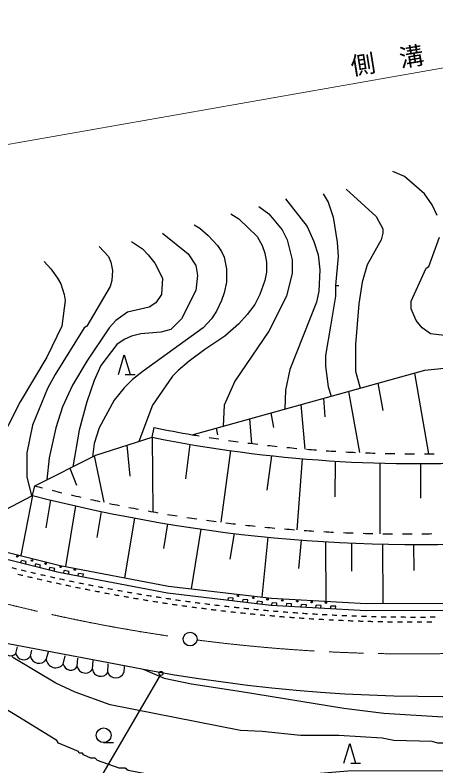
# Model space of a CAD drawing. Units: millimetres, scale not verified. Extents: x 40000 to 680000, y 20000 to 380000.
# Drawn here: x 435663 to 478499, y 242918 to 319346 of the extents above; entities that cross this region are included whole.
import ezdxf
from ezdxf.enums import TextEntityAlignment as Align

# ---------------------------------------------------------------- set-up
doc = ezdxf.new("R2010")
doc.units = ezdxf.units.MM
doc.header["$LTSCALE"] = 1000
doc.linetypes.add('CHAIN', pattern=[18.5, 12, -1.5, 3.5, -1.5])
for name, color, linetype, lineweight in [('M-BGD', 7, 'Continuous', 25), ('M-BMK', 2, 'CHAIN', 13), ('M-BMK-SRVR', 3, 'Continuous', 25), ('M-STR-HTXT', 7, 'Continuous', 13), ('M-STR-STRC', 7, 'Continuous', 25)]:
    doc.layers.add(name, color=color, linetype=linetype, lineweight=lineweight)
doc.styles.add('ＭＳ ゴシック', font='')
doc.styles.get('ＭＳ ゴシック').set_extended_font_data('MS Gothic')

# ---------------------------------------------------------------- blocks, each defined once
blk = doc.blocks.new('open_arrow')
at = {"color": 0, "linetype": 'Continuous', "lineweight": -2}
blk.add_lwpolyline([(7.5, 1.25), (0, 0), (7.5, -1.25)], dxfattribs=at)

msp = doc.modelspace()

# ---------------------------------------------------------------- linework, layer by layer
at = {"layer": 'M-BGD'}
for p, q in [((468275, 291818), (468614, 291818)), ((446183, 282762), (446783, 284762)), ((446783, 284762), (447383, 282762)), ((477362, 283205), (480968, 283576)), ((453705, 276630), (477362, 283205)), ((476301, 282910), (477722, 274694)), ((446883, 282762), (447883, 282762)), ((472597, 281881), (473103, 279113)), ((469585, 281043), (470723, 274817)), ((467038, 280335), (467200, 278458)), ((464758, 279702), (465149, 275173)), ((459523, 278247), (459739, 275739)), ((461695, 278851), (461975, 277362)), ((449616, 276372), (449812, 277352)), ((456138, 277306), (456266, 276624)), ((443894, 274560), (449616, 276372)), ((449616, 276372), (449697, 268783)), ((447041, 275556), (447351, 272415)), ((453464, 275656), (452998, 272136)), ((437682, 271425), (443894, 274560)), ((443733, 274479), (444713, 269751)), ((457585, 275016), (456619, 267730)), ((461764, 274496), (461299, 270988)), ((464879, 274193), (464352, 266948)), ((468224, 273947), (468220, 270317)), ((472797, 273743), (472790, 266561)), ((476937, 273690), (476933, 270169)), ((441230, 273216), (441903, 271507)), ((437432, 270457), (437682, 271425)), ((434651, 268990), (437432, 270457)), ((437432, 270457), (436258, 264323)), ((439264, 269995), (438796, 267158)), ((441823, 269388), (440808, 263234)), ((444423, 268818), (443984, 266156)), ((447806, 268145), (446806, 262082)), ((451187, 267549), (450775, 265052)), ((454579, 267027), (453577, 260950)), ((457970, 266580), (457537, 263952)), ((461372, 266207), (460774, 260097)), ((432059, 265356), (440265, 263338)), ((464772, 265909), (464507, 263025)), ((467260, 265738), (467300, 259673)), ((469895, 265599), (469914, 262743)), ((473060, 265492), (473099, 259453)), ((476212, 265448), (476230, 262797)), ((431892, 264676), (440115, 262654)), ((436252, 263604), (436312, 263847)), ((436796, 263728), (436312, 263847)), ((436737, 263485), (436796, 263728)), ((437706, 263247), (437765, 263489)), ((438250, 263370), (437765, 263489)), ((438190, 263127), (438250, 263370)), ((439159, 262889), (439219, 263132)), ((439704, 263013), (439219, 263132)), ((439644, 262770), (439704, 263013)), ((440265, 263338), (451277, 261223)), ((440115, 262654), (451170, 260531)), ((440618, 262557), (440666, 262803)), ((441156, 262709), (440666, 262803)), ((441108, 262463), (441156, 262709)), ((442088, 262275), (442136, 262521)), ((442626, 262427), (442136, 262521)), ((442578, 262181), (442626, 262427)), ((451277, 261223), (461746, 259981)), ((451170, 260531), (461686, 259284)), ((457347, 259798), (457376, 260047)), ((457872, 259988), (457376, 260047)), ((457842, 259740), (457872, 259988)), ((458833, 259622), (458862, 259870)), ((459358, 259812), (458862, 259870)), ((461746, 259981), (471410, 259445)), ((459329, 259563), (459358, 259812)), ((460319, 259446), (460349, 259694)), ((460844, 259635), (460349, 259694)), ((460815, 259387), (460844, 259635)), ((461686, 259284), (471392, 258745)), ((461807, 259277), (461820, 259527)), ((462319, 259499), (461820, 259527)), ((462305, 259249), (462319, 259499)), ((463301, 259194), (463315, 259444)), ((463813, 259416), (463315, 259444)), ((463799, 259166), (463813, 259416)), ((464796, 259111), (464810, 259361)), ((465308, 259333), (464810, 259361)), ((465294, 259083), (465308, 259333)), ((466290, 259028), (466304, 259278)), ((466802, 259250), (466304, 259278)), ((466788, 259000), (466802, 259250)), ((467785, 258945), (467799, 259195)), ((468297, 259167), (467799, 259195)), ((468283, 258917), (468297, 259167)), ((471410, 259445), (485256, 259512)), ((471392, 258745), (485278, 258812)), ((432952, 255757), (446982, 253099)), ((435741, 254381), (435932, 255050)), ((437222, 254094), (437366, 254715)), ((438847, 253759), (439086, 254524)), ((440568, 253281), (440759, 254142)), ((442001, 253042), (442049, 253903)), ((443531, 252756), (443626, 253664)), ((445108, 252421), (445155, 253329)), ((446780, 253042), (446733, 252421)), ((444681, 245295), (445681, 245295)), ((469122, 243192), (469722, 245192)), ((469722, 245192), (470322, 243192)), ((469822, 243192), (470822, 243192))]:
    msp.add_line(p, q, dxfattribs=at)
for points in [[(478605, 298930), (478097, 300031), (477335, 301131), (475303, 302909), (474117, 303417)], [(467005, 301131), (467513, 300285), (468021, 298761), (468445, 296221), (468529, 294781), (468275, 291818)], [(469376, 301639), (472424, 298845), (473101, 297575), (473101, 297152), (472932, 296475), (471493, 293935), (470985, 292157), (470646, 289955), (470307, 285807), (470307, 283097), (470798, 281381)], [(463195, 300623), (465397, 297829), (466074, 296305), (466497, 294951), (466667, 293427), (466582, 291225), (466328, 290125), (463619, 283267), (463195, 281150), (463116, 279245)], [(460486, 299861), (461502, 299099), (462857, 297491), (463365, 296475), (463873, 294443), (463873, 293088), (463280, 290717), (461502, 287161), (458031, 282081), (456930, 279626), (456848, 277503)], [(457607, 299099), (458454, 298591), (460317, 296813), (460825, 295882), (461079, 295120), (461248, 294189), (461248, 293173), (461079, 292326), (460571, 290887), (460063, 289871), (459301, 288855), (458454, 287923), (457015, 286653), (454983, 285299), (453374, 284113), (452273, 283182), (451681, 282589), (449649, 279626), (448257, 275941)], [(453882, 297999), (454475, 297660), (455321, 296898), (456253, 295882), (456676, 295289), (456930, 294697), (457184, 293511), (457184, 292157), (456930, 291056), (456676, 290294), (456168, 289193), (455660, 288431), (454813, 287500), (448717, 283097)], [(450665, 297152), (453289, 295035), (454051, 293850), (454221, 292834), (454051, 291310), (452612, 288431), (451511, 287331), (450495, 287077), (448463, 286907), (447532, 286653), (446770, 286315), (446008, 285807), (444399, 283690), (443722, 282166), (442960, 279965), (442198, 277086), (441537, 273371)], [(479959, 286653), (477927, 286907), (477081, 287500), (476488, 288262), (475980, 289447), (475980, 290209), (477504, 293596), (477758, 293765), (478859, 296729)], [(444230, 295797), (445161, 294781), (445415, 294189), (445585, 293342), (445500, 292326), (445331, 291733), (442960, 287669), (442706, 287500), (439743, 282759), (438981, 281319), (437457, 277594), (436864, 274800), (436864, 272345), (437347, 270412)], [(447532, 296305), (448633, 295543), (449225, 294951), (449903, 294104), (450665, 292580), (450580, 290887), (449987, 290040), (449310, 289617), (447109, 289109), (445923, 288262), (445246, 287500), (442960, 284113), (441521, 281658), (440505, 279457), (439827, 277340), (439150, 274292), (438900, 272039)], [(438642, 294273), (439319, 293511), (439997, 292580), (440335, 291987), (440674, 290887), (440759, 290294), (440420, 287669), (438896, 284537), (436187, 279965), (433731, 275223)], [(468275, 291818), (468275, 290717), (467767, 287669), (467259, 284706), (467259, 283605), (467513, 281489), (467825, 280554)], [(448717, 283097), (447617, 282251), (446770, 281404), (445754, 280134), (444230, 277340), (443722, 275731), (443553, 274377)], [(482245, 245251), (478689, 245251), (478097, 245421), (474202, 245505), (473017, 245759), (468614, 246013), (464719, 246013), (460825, 246437), (458623, 246521), (445331, 249146), (441775, 250416), (439827, 251347), (435425, 253972), (435350, 254159)], [(448699, 252770), (450834, 251855), (453628, 251263), (458708, 250501), (469122, 248807), (473186, 248299), (485209, 247537)], [(494099, 242627), (492744, 242457), (469545, 242373), (460232, 241611), (459893, 241441), (453628, 241441), (453289, 241611), (451088, 241695), (447193, 242457), (446855, 242711), (446262, 242711), (444061, 243473), (443807, 243727), (443383, 243727), (442621, 244066), (442537, 244235), (442198, 244235), (442113, 244405), (440081, 245251), (439912, 245505), (435679, 248130), (432377, 250077), (430244, 250979)]]:
    msp.add_lwpolyline(points, dxfattribs=at)
for centre, radius in [((435896, 264249), 75), ((437378, 263831), 75), ((438775, 263508), 75), ((440317, 263186), 75), ((441750, 262911), 75), ((458345, 260235), 75), ((459899, 260032), 75), ((461356, 259876), 75), ((462862, 259769), 75), ((464391, 259685), 75), ((465849, 259602), 75), ((467294, 259542), 75), ((450521, 252338), 200), ((444681, 246045), 750)]:
    msp.add_circle(centre, radius, dxfattribs=at)
for centre, radius, start, end in [((476629, 411054), 136365, 258.6586, 260.32229), ((476629, 411054), 137365, 258.6586, 273.82662), ((476629, 411054), 136365, 260.32229, 260.62541), ((476629, 411054), 136365, 261.04557, 261.46573), ((476629, 411054), 136365, 261.8859, 262.30606), ((476629, 411054), 136365, 262.72623, 263.14639), ((476629, 411054), 136365, 263.56655, 263.98672), ((476629, 411054), 136365, 264.40688, 264.82705), ((476629, 411054), 136365, 265.24721, 265.66737), ((476629, 411054), 136365, 266.08754, 266.5077), ((476629, 411054), 136365, 266.92787, 267.34803), ((476629, 411054), 136365, 267.7682, 268.18836), ((476629, 411054), 136365, 268.60852, 269.02869), ((476629, 411054), 136365, 269.44885, 269.86902), ((476629, 411054), 136365, 270.28918, 270.70934), ((475318, 413965), 147426, 255.20928, 255.52609), ((475318, 413965), 147426, 255.91474, 256.30338), ((476833, 422882), 157435, 255.50654, 274.91178), ((475318, 413965), 147426, 256.69202, 257.08066), ((475318, 413965), 147426, 257.4693, 257.85795), ((475318, 413965), 147426, 258.24659, 258.63523), ((475318, 413965), 147426, 259.02387, 259.41252), ((475318, 413965), 147426, 259.80116, 260.1898), ((475318, 413965), 147426, 260.57844, 260.96708), ((475318, 413965), 147426, 261.35573, 261.74437), ((475318, 413965), 147426, 262.13301, 262.52165), ((475318, 413965), 147426, 262.91029, 263.29894), ((475318, 413965), 147426, 263.68758, 264.07622), ((475318, 413965), 147426, 264.46486, 264.85351), ((475318, 413965), 147426, 265.24215, 265.63079), ((475318, 413965), 147426, 266.01943, 266.40807), ((475318, 413965), 147426, 266.79672, 267.18536), ((475318, 413965), 147426, 267.574, 267.96264), ((475318, 413965), 147426, 268.35128, 268.73993), ((475318, 413965), 147426, 269.12857, 269.51721), ((475318, 413965), 147426, 269.90585, 270.29449), ((475318, 413965), 147426, 270.68314, 271.07178), ((476517, 429022), 170946, 256.05843, 256.22602), ((476517, 429022), 171446, 256.31795, 256.48504), ((476517, 429022), 170946, 256.3936, 256.56119), ((476517, 429022), 171446, 256.65214, 256.81924), ((476517, 429022), 170946, 256.72877, 256.89636), ((476517, 429022), 170946, 257.06394, 257.23153), ((476517, 429022), 170946, 257.39911, 257.5667), ((476517, 429022), 171446, 256.98633, 257.15343), ((476517, 429022), 171446, 257.32052, 257.48762), ((476517, 429022), 171446, 257.65472, 257.82181), ((476517, 429022), 170946, 257.73428, 257.90187), ((476517, 429022), 170946, 258.06945, 258.23703), ((476517, 429022), 170946, 258.40462, 258.5722), ((476517, 429022), 171446, 257.98891, 258.156), ((476517, 429022), 171446, 258.3231, 258.49019), ((476517, 429022), 171446, 258.65729, 258.82439), ((476517, 429022), 170946, 258.73979, 258.90737), ((476517, 429022), 171446, 258.99148, 259.15858), ((476517, 429022), 170946, 259.07496, 259.24254), ((476517, 429022), 170946, 259.41013, 259.57771), ((476517, 429022), 170946, 259.7453, 259.91288), ((476517, 429022), 170946, 260.08046, 260.24805), ((476517, 429022), 171446, 259.32567, 259.49277), ((476517, 429022), 171446, 259.65987, 259.82696), ((476517, 429022), 171446, 259.99406, 260.16115), ((476517, 429022), 171446, 260.32825, 260.49534), ((476517, 429022), 170946, 260.41563, 260.58322), ((476517, 429022), 170946, 260.7508, 260.91839), ((476517, 429022), 170946, 261.08597, 261.25356), ((476517, 429022), 170946, 261.42114, 261.58873), ((476517, 429022), 171446, 260.66244, 260.82954), ((476517, 429022), 171446, 260.99663, 261.16373), ((476517, 429022), 171446, 261.33082, 261.49792), ((476517, 429022), 171446, 261.66502, 261.83211), ((476517, 429022), 170946, 261.75631, 261.9239), ((476517, 429022), 171446, 261.99921, 262.1663), ((476517, 429022), 170946, 262.09148, 262.25906), ((476517, 429022), 171446, 262.3334, 262.50049), ((476517, 429022), 170946, 262.42665, 262.59423), ((476517, 429022), 170946, 262.76182, 262.9294), ((476517, 429022), 170946, 263.09699, 263.26457), ((476517, 429022), 170946, 263.43216, 263.59974), ((476517, 429022), 171446, 262.66759, 262.83469), ((476517, 429022), 171446, 263.00178, 263.16888), ((476517, 429022), 171446, 263.33597, 263.50307), ((476517, 429022), 171446, 263.67017, 263.83726), ((476517, 429022), 170946, 263.76733, 263.93491), ((476517, 429022), 171446, 264.00436, 264.17145), ((476517, 429022), 170946, 264.10249, 264.27008), ((476517, 429022), 171446, 264.33855, 264.50565), ((476517, 429022), 170946, 264.43766, 264.60525), ((476517, 429022), 170946, 264.77283, 264.94042), ((476517, 429022), 170946, 265.108, 265.27559), ((476517, 429022), 170946, 265.44317, 265.61076), ((476517, 429022), 170946, 265.77834, 265.94593), ((476517, 429022), 170946, 266.11351, 266.28109), ((476517, 429022), 170946, 266.44868, 266.61626), ((476517, 429022), 170946, 266.78385, 266.95143), ((476517, 429022), 171446, 264.67274, 264.83984), ((476517, 429022), 171446, 265.00693, 265.17403), ((476517, 429022), 171446, 265.34112, 265.50822), ((476517, 429022), 171446, 265.67532, 265.84241), ((476517, 429022), 171446, 266.00951, 266.1766), ((476517, 429022), 171446, 266.3437, 266.5108), ((476517, 429022), 171446, 266.67789, 266.84499), ((476517, 429022), 171446, 267.01208, 267.17918), ((476517, 429022), 170946, 267.11902, 267.2866), ((476517, 429022), 171446, 267.34627, 267.51337), ((476517, 429022), 170946, 267.45419, 267.62177), ((476517, 429022), 171446, 267.68047, 267.84756), ((476517, 429022), 170946, 267.78936, 267.95694), ((476517, 429022), 171446, 268.01466, 268.18175), ((476517, 429022), 170946, 268.12453, 268.29211), ((476517, 429022), 171446, 268.34885, 268.51595), ((476517, 429022), 170946, 268.45969, 268.62728), ((476517, 429022), 171446, 268.68304, 268.85014), ((476517, 429022), 170946, 268.79486, 268.96245), ((476517, 429022), 171446, 269.01723, 269.18433), ((476517, 429022), 170946, 269.13003, 269.29762), ((476517, 429022), 171446, 269.35142, 269.51852), ((476517, 429022), 170946, 269.4652, 269.63279), ((476517, 429022), 171446, 269.68562, 269.85271), ((476517, 429022), 170946, 269.80037, 269.96796), ((476517, 429022), 171446, 270.01981, 270.1869), ((476517, 429022), 170946, 270.13554, 270.30312), ((476517, 429022), 171446, 270.354, 270.5211), ((476517, 429022), 170946, 270.47071, 270.63829), ((478751, 414288), 164289, 258.85056, 286.63466), ((435195, 254888), 745, 182.29673, 317.057), ((436541, 254546), 817, 191.6658, 326.42607), ((438104, 254265), 899, 190.98623, 325.7465), ((439807, 253879), 967, 187.09575, 321.85602), ((441334, 253461), 787, 193.15754, 327.91781), ((442826, 253218), 843, 192.00021, 326.76048), ((444389, 252917), 873, 190.64373, 325.404), ((445920, 252760), 880, 202.61986, 337.38014)]:
    msp.add_arc(centre, radius, start, end, dxfattribs=at)
at = {"layer": 'M-BMK'}
for start, end in [(262.59416, 290.57251), (251.30379, 262.12231)]:
    msp.add_arc((476089, 424325), 170000, start, end, dxfattribs=at)
at = {"layer": 'M-BMK-SRVR'}
msp.add_circle((453482, 255835), 700, dxfattribs=at)
at = {"layer": 'M-STR-HTXT'}
msp.add_line((431927, 305634), (529144, 322751), dxfattribs=at)
at = {"layer": 'M-STR-STRC'}
msp.add_line((450421, 252165), (434319, 224511), dxfattribs=at)

# ---------------------------------------------------------------- block references
at = {"layer": 'M-STR-STRC', "rotation": 239.8}
msp.add_blockref('open_arrow', (450421, 252165), dxfattribs=at)

# ---------------------------------------------------------------- texts
at = {"layer": 'M-STR-HTXT', "style": 'ＭＳ ゴシック'}
msp.add_text('側\u3000溝', height=1833, rotation=9.293, dxfattribs=at).set_placement((473772, 313273), align=Align.BOTTOM_CENTER)

doc.saveas('drawing.dxf')
